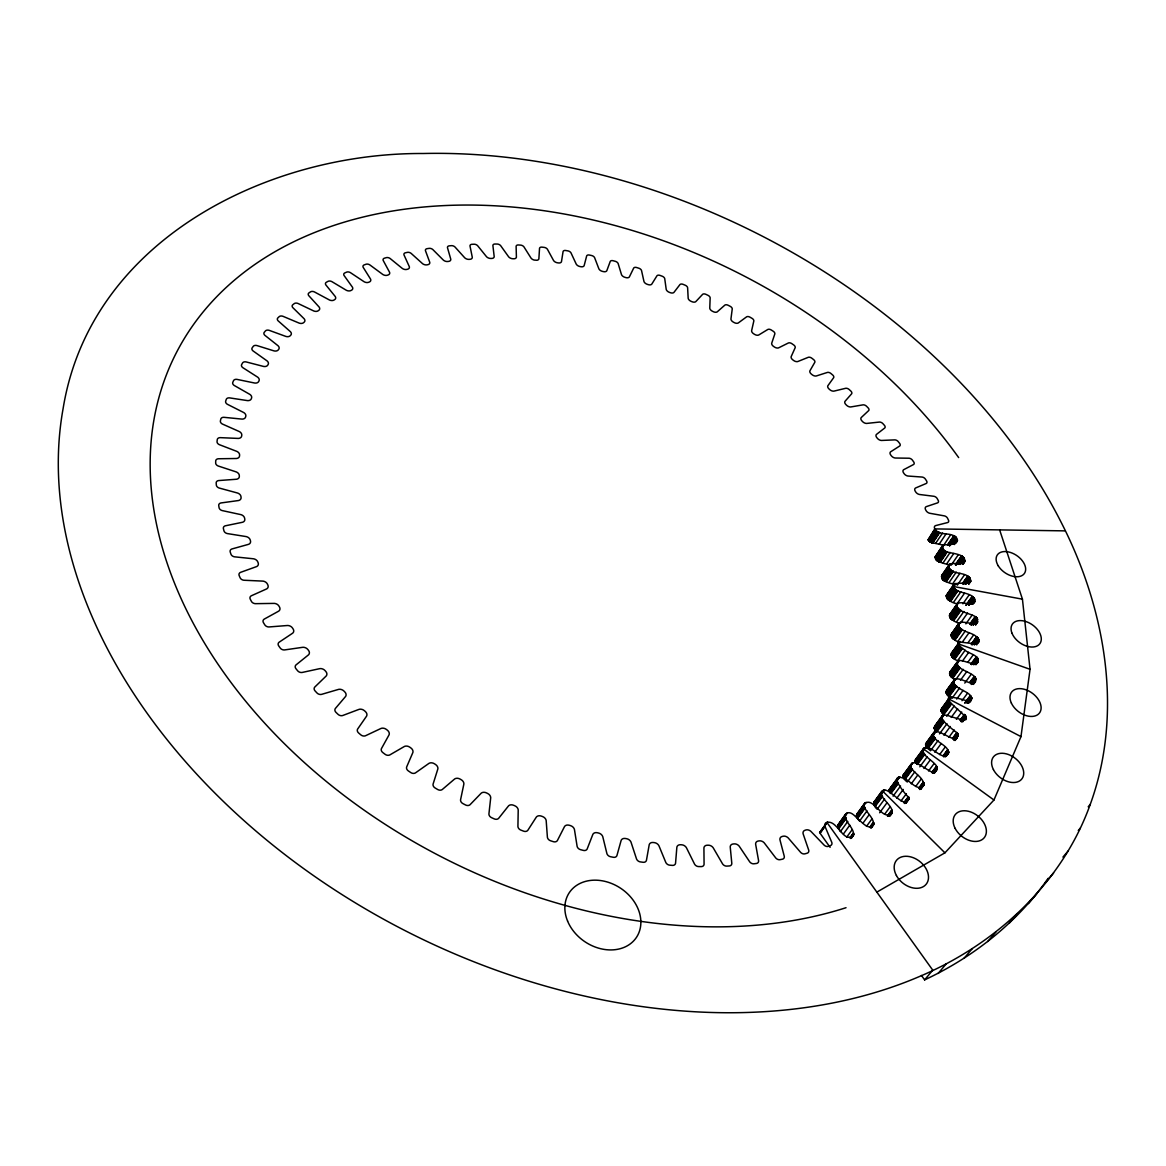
<?xml version="1.0" encoding="UTF-8"?>
<svg xmlns="http://www.w3.org/2000/svg" width="1166" height="1166" viewBox="0 0 1166 1166"><rect width="100%" height="100%" fill="white"/><g stroke="black" fill="none" stroke-linecap="round" stroke-linejoin="round"><path stroke-width="1.5" d="M953.263 651.765C948.045 653.878 954.152 660.437 957.767 660.481L965.098 650.307C968.771 653.747 980.373 655.19 977.808 662.609C972.255 665.873 964.923 660.029 958.787 660.51C951.82 669.488 973.391 671.31 975.782 678.67C975.913 691.555 956.514 671.82 953.569 681.891C955.318 690.986 976.481 691.657 970.36 701.903C907.44 681.833 1004.975 735.44 947.127 715.254C930.526 713.738 956.674 732.408 957.534 733.225C959.385 747.202 941.545 729.931 934.87 731.621C927.772 740.454 949.707 744.112 948.454 753.28C942.361 763.511 929.142 740.425 922.729 749.971C922.525 758.381 945.16 765.464 934.097 772.256C929.666 773.83 909.772 753.528 911.142 767.84C914.538 773.685 924.128 777.941 923.822 785.199C918.24 792.822 909.422 779.748 903.781 778.32C886.991 772.242 906.171 795.547 908.722 797.296C906.288 810.938 891.975 790.635 884.907 790.009C871.702 795.431 900.735 807.761 889.541 816.2M963.189 669.342L955.799 679.516C951.937 679.486 946.267 671.849 952.156 670.625M948.614 689.164C943.075 690.724 948.454 697.778 952.112 698.157L959.545 687.998M951.383 704.235L943.95 714.394L941.108 710.837L942.696 707.427M935.73 725.019L934.243 728.356L936.823 731.796L944.285 721.652M928.588 741.547L925.644 744.054L927.334 748.018L934.811 737.874M891.815 813.168C882.021 822.219 872.736 794.148 863.933 804.613C864.633 811.973 874.121 817.06 873.596 824.683C869.326 830.76 862.607 822.934 859.4 820.237C856.106 817.847 850.582 809.248 845.598 814.189C843.747 821.491 853.876 827.219 853.629 834.739C843.688 845.452 837.596 818.751 826.432 822.584A4.722 3.44 36.4 0 0 825.324 827.146L831.795 842.391A3.892 2.857 36.8 0 1 830.498 845.569L828.414 846.341A3.892 2.857 36.8 0 1 824.202 845.19L811.609 832.101A4.751 3.498 36.3 0 0 805.954 829.959L804.963 830.279A4.751 3.498 36.2 0 0 803.418 834.696L808.723 850.174A3.906 2.9 36.6 0 1 807.105 853.221L804.89 853.833A3.906 2.9 36.6 0 1 800.663 852.419L788.857 838.689A4.781 3.542 36 0 0 783.231 836.211L782.167 836.459A4.781 3.542 36 0 0 780.185 840.715L784.281 856.31A3.935 2.93 36.3 0 1 782.357 859.211L780.01 859.677A3.935 2.944 36.3 0 1 775.784 858.001L764.867 843.688A4.795 3.6 35.7 0 0 759.299 840.875L758.192 841.036A4.795 3.6 35.6 0 0 755.787 845.102L758.6 860.756A3.95 2.973 35.9 0 1 756.355 863.481L753.921 863.787A3.95 2.973 35.9 0 1 749.709 861.849L739.769 847.026A4.824 3.644 35.2 0 0 734.303 843.878L733.152 843.98A4.824 3.644 35.2 0 0 730.31 847.828L731.811 863.423A3.964 3.017 35.4 0 1 729.26 865.959L726.724 866.105A3.964 3.017 35.4 0 1 722.585 863.919L713.709 848.659A4.839 3.687 34.7 0 0 708.374 845.204L707.194 845.219A4.839 3.687 34.7 0 0 703.929 848.819L704.075 864.268A3.979 3.046 34.8 0 1 701.232 866.6L698.623 866.571A3.979 3.061 34.8 0 1 694.572 864.152L686.832 848.542A4.868 3.717 34.1 0 0 681.673 844.796L680.463 844.738A4.868 3.731 34.1 0 0 676.79 848.061L675.551 863.277A3.994 3.09 34.2 0 1 672.432 865.391L669.765 865.172A3.994 3.09 34.1 0 1 665.83 862.519L659.3 846.662A4.883 3.76 33.4 0 0 654.359 842.624L653.12 842.493A4.883 3.76 33.3 0 0 649.068 845.51L646.43 860.406A4.008 3.119 33.4 0 1 643.049 862.272L640.338 861.893A4.008 3.119 33.3 0 1 636.549 859.021L631.287 842.989A4.883 3.79 32.6 0 0 626.608 838.704L625.34 838.485A4.897 3.79 32.5 0 0 620.924 841.196L616.901 855.655A4.023 3.134 32.5 0 1 613.272 857.272L610.532 856.718A4.023 3.148 32.4 0 1 606.918 853.643L602.982 837.552A4.897 3.819 31.7 0 0 598.581 833.034L597.313 832.743A4.897 3.819 31.6 0 0 592.561 835.104L587.139 849.052A4.023 3.163 31.5 0 1 583.292 850.393L580.537 849.664A4.023 3.163 31.4 0 1 577.126 846.414L574.576 830.352A4.912 3.848 30.7 0 0 570.495 825.63L569.227 825.251A4.912 3.848 30.7 0 0 564.155 827.277L557.363 840.599A4.037 3.177 30.4 0 1 553.325 841.663L550.585 840.773A4.037 3.177 30.3 0 1 547.408 837.348L546.242 821.432A4.912 3.862 29.7 0 0 542.511 816.535L541.257 816.083A4.912 3.862 29.6 0 0 535.908 817.73L527.79 830.352A4.037 3.192 29.3 0 1 523.563 831.139L520.852 830.09A4.037 3.192 29.2 0 1 517.923 826.519L518.2 810.836A4.912 3.862 28.6 0 0 514.833 805.793L513.594 805.269A4.912 3.862 28.6 0 0 508.012 806.537L498.596 818.386A4.037 3.192 28.2 0 1 494.238 818.882L491.571 817.672A4.037 3.192 28 0 1 488.918 813.985L490.609 798.637A4.926 3.877 27.5 0 0 487.65 793.478L486.441 792.895A4.926 3.877 27.5 0 0 480.64 793.769L470 804.759A4.037 3.207 27 0 1 465.525 804.963L462.931 803.607A4.037 3.207 26.9 0 1 460.555 799.832L463.689 784.907A4.926 3.877 26.4 0 0 461.153 779.675L459.972 779.019A4.926 3.877 26.3 0 0 454.011 779.515L442.205 789.571A4.037 3.192 25.8 0 1 437.644 789.484L435.122 787.983A4.037 3.192 25.7 0 1 433.067 784.15L437.6 769.749A4.912 3.862 25.3 0 0 435.501 764.473L434.379 763.745A4.912 3.862 25.2 0 0 428.286 763.847L415.387 772.941A4.037 3.192 24.6 0 1 410.767 772.562L408.362 770.93A4.037 3.192 24.5 0 1 406.628 767.039L412.545 753.265A4.912 3.848 24.2 0 0 410.898 747.974L409.82 747.202A4.912 3.848 24.2 0 0 403.625 746.91L389.735 754.97A4.037 3.177 23.5 0 1 385.101 754.3L382.812 752.566A4.037 3.177 23.4 0 1 381.413 748.659L388.657 735.571A4.912 3.833 23.2 0 0 387.476 730.295L386.456 729.479A4.912 3.833 23.2 0 0 380.233 728.808L365.439 735.79A4.023 3.163 22.5 0 1 360.804 734.842L358.647 733.006A4.023 3.148 22.4 0 1 357.598 729.1L366.124 716.798A4.897 3.819 22.3 0 0 365.41 711.581L364.448 710.721A4.897 3.804 22.2 0 0 358.21 709.671L342.629 715.545A4.023 3.134 21.5 0 1 338.038 714.335L336.027 712.411A4.023 3.134 21.4 0 1 335.327 708.534L345.063 697.079A4.883 3.79 21.4 0 0 344.83 691.948L343.941 691.044A4.883 3.775 21.4 0 0 337.732 689.631L321.452 694.397A4.008 3.104 20.7 0 1 316.933 692.925L315.082 690.928A4.008 3.104 20.6 0 1 314.733 687.109L325.62 676.542A4.868 3.746 20.6 0 0 325.853 671.529L325.037 670.596A4.868 3.746 20.6 0 0 318.901 668.832L302.052 672.476A3.994 3.075 19.9 0 1 297.621 670.756L295.945 668.701A3.994 3.075 19.8 0 1 295.945 664.97L307.882 655.35A4.853 3.717 19.9 0 0 308.582 650.482L307.839 649.52A4.853 3.717 19.9 0 0 301.819 647.436L284.504 649.943A3.979 3.046 19.2 0 1 280.204 648.005L278.703 645.891A3.979 3.046 19.2 0 1 279.053 642.262L291.966 633.648A4.839 3.673 19.4 0 0 293.103 628.955L292.462 627.978A4.839 3.673 19.3 0 0 286.588 625.574L268.923 626.958A3.964 3.002 18.7 0 1 264.769 624.816L263.458 622.673A3.964 3.002 18.6 0 1 264.143 619.161L277.931 611.567A4.824 3.629 18.9 0 0 279.519 607.078L278.951 606.087A4.81 3.629 18.8 0 0 273.267 603.405L255.369 603.667A3.95 2.973 18.2 0 1 251.39 601.335L250.267 599.178A3.95 2.959 18.2 0 1 251.273 595.811L265.848 589.267A4.795 3.585 18.4 0 0 267.859 584.997L267.378 584.006A4.795 3.585 18.4 0 0 261.898 581.062L243.883 580.245A3.921 2.93 17.8 0 1 240.109 577.738L239.176 575.581A3.921 2.93 17.8 0 1 240.502 572.375L255.748 566.895A4.766 3.527 18.1 0 0 258.167 562.872L257.773 561.881A4.766 3.527 18.1 0 0 252.541 558.689L234.512 556.823A3.906 2.886 17.6 0 1 230.955 554.185L230.227 552.014A3.906 2.886 17.5 0 1 231.845 548.982L247.673 544.58A4.737 3.483 17.9 0 0 250.471 540.82L250.165 539.829A4.737 3.483 17.9 0 0 245.21 536.433L227.268 533.562A3.877 2.842 17.4 0 1 223.945 530.778L223.406 528.65A3.877 2.842 17.3 0 1 225.315 525.808L241.61 522.455A4.708 3.425 17.7 0 0 244.773 518.972L244.569 517.995A4.708 3.425 17.7 0 0 239.89 514.41L222.167 510.577A3.848 2.798 17.2 0 1 219.077 507.691L218.742 505.592A3.848 2.798 17.2 0 1 220.913 502.954L237.572 500.666A4.679 3.381 17.6 0 0 241.071 497.474L240.954 496.512A4.679 3.381 17.6 0 0 236.596 492.766L219.15 488.029A3.819 2.755 17.2 0 1 216.337 485.056L216.176 483.001A3.819 2.74 17.2 0 1 218.61 480.567L235.532 479.313A4.649 3.323 17.6 0 0 239.336 476.428L239.307 475.495A4.649 3.323 17.6 0 0 235.284 471.603L218.217 466.006A3.79 2.711 17.2 0 1 215.666 462.975L215.71 460.978A3.79 2.696 17.2 0 1 218.363 458.763L235.459 458.515A4.606 3.265 17.6 0 0 239.54 455.935L239.598 455.031A4.606 3.265 17.6 0 0 235.926 451.038L219.325 444.654A3.76 2.653 17.2 0 1 217.051 441.564L217.27 439.626A3.76 2.653 17.2 0 1 220.141 437.644L237.31 438.387A4.577 3.221 17.6 0 0 241.639 436.128L241.77 435.239A4.577 3.221 17.6 0 0 238.462 431.172L222.4 424.045A3.731 2.609 17.3 0 1 220.403 420.926L220.811 419.075A3.731 2.609 17.3 0 1 223.872 417.311L241.012 419.002A4.533 3.163 17.8 0 0 245.574 417.064L245.793 416.218A4.533 3.163 17.8 0 0 242.834 412.094L227.399 404.296A3.702 2.565 17.5 0 1 225.679 401.162L226.262 399.399A3.702 2.565 17.5 0 1 229.483 397.868L246.522 400.463A4.504 3.119 17.9 0 0 251.273 398.845L251.564 398.043A4.504 3.104 17.9 0 0 248.985 393.889L234.22 385.465A3.673 2.521 17.6 0 1 232.792 382.346L233.535 380.67A3.673 2.521 17.7 0 1 236.917 379.373L253.751 382.842A4.46 3.061 18.1 0 0 258.663 381.53L259.041 380.772A4.46 3.061 18.1 0 0 256.826 376.618L242.805 367.654A3.644 2.478 17.9 0 1 241.654 364.564L242.557 362.99A3.629 2.478 17.9 0 1 246.07 361.912L262.642 366.197A4.431 3.017 18.3 0 0 267.684 365.22L268.136 364.506A4.431 3.017 18.3 0 0 266.3 360.352L253.051 350.922A3.6 2.434 18.1 0 1 252.177 347.862L253.226 346.389A3.6 2.434 18.1 0 1 256.841 345.544L273.077 350.602A4.387 2.959 18.5 0 0 278.237 349.931L278.747 349.275A4.387 2.959 18.5 0 0 277.289 345.151L264.871 335.312A3.571 2.405 18.4 0 1 264.274 332.31L265.454 330.94A3.571 2.39 18.4 0 1 269.171 330.328L285 336.114A4.343 2.915 18.8 0 0 290.232 335.735L290.815 335.123A4.343 2.915 18.8 0 0 289.722 331.071L278.149 320.869A3.542 2.361 18.7 0 1 277.843 317.939L279.155 316.686A3.542 2.361 18.7 0 1 282.93 316.292L298.292 322.749A4.314 2.871 19.1 0 0 303.583 322.676L304.224 322.108A4.314 2.871 19.1 0 0 303.495 318.129L292.826 307.635A3.513 2.317 19 0 1 292.768 304.792L294.211 303.641A3.513 2.317 19 0 1 298.044 303.481L312.867 310.55A4.27 2.828 19.4 0 0 318.201 310.768L318.886 310.258A4.27 2.828 19.4 0 0 318.522 306.381L308.757 295.654A3.483 2.288 19.3 0 1 308.975 292.899L310.52 291.864A3.483 2.288 19.4 0 1 314.383 291.908L328.637 299.56A4.241 2.784 19.7 0 0 333.972 300.056L334.715 299.604A4.241 2.784 19.7 0 0 334.7 295.829L325.868 284.941A3.454 2.259 19.7 0 1 326.334 282.289L327.981 281.37A3.44 2.245 19.7 0 1 331.858 281.618L345.5 289.78A4.198 2.74 20.1 0 0 350.82 290.567L351.607 290.159A4.198 2.74 20.1 0 0 351.943 286.501L344.057 275.497A3.425 2.215 20 0 1 344.757 272.961L346.506 272.174A3.411 2.215 20.1 0 1 350.383 272.611L363.355 281.239A4.168 2.711 20.4 0 0 368.631 282.289L369.462 281.939A4.168 2.711 20.4 0 0 370.132 278.426L363.194 267.349A3.396 2.186 20.4 0 1 364.142 264.93L365.978 264.259A3.396 2.186 20.4 0 1 369.826 264.901L382.098 273.952A4.139 2.667 20.8 0 0 387.331 275.234L388.191 274.943A4.139 2.667 20.8 0 0 389.196 271.576L383.22 260.499A3.367 2.157 20.8 0 1 384.386 258.211L386.281 257.657A3.367 2.157 20.8 0 1 390.114 258.488L401.658 267.903A4.11 2.638 21.2 0 0 406.803 269.419L407.706 269.186A4.11 2.638 21.2 0 0 409.018 265.994L404.004 254.946A3.338 2.128 21.2 0 1 405.389 252.803L407.357 252.366A3.338 2.128 21.2 0 1 411.132 253.372L421.917 263.093A4.081 2.609 21.5 0 0 426.975 264.857L427.893 264.667A4.081 2.609 21.6 0 0 429.511 261.636L425.459 250.69A3.309 2.113 21.6 0 1 427.048 248.679L429.073 248.373A3.309 2.099 21.6 0 1 432.805 249.539L442.788 259.537A4.052 2.58 21.9 0 0 447.729 261.505L448.677 261.388A4.052 2.58 22 0 0 450.586 258.531L447.482 247.702A3.294 2.084 22 0 1 449.274 245.851L451.344 245.662A3.294 2.084 22 0 1 455.002 247.003L464.185 257.205A4.023 2.551 22.3 0 0 469.009 259.377L469.971 259.304A4.023 2.551 22.3 0 0 472.157 256.651L470 245.997A3.265 2.055 22.4 0 1 471.982 244.306L474.081 244.219A3.265 2.055 22.4 0 1 477.652 245.72L486.018 256.097A3.994 2.521 22.7 0 0 490.682 258.458L491.673 258.444A3.994 2.521 22.8 0 0 494.122 255.995L492.897 245.56A3.25 2.04 22.8 0 1 495.054 244.015L497.197 244.044A3.25 2.04 22.9 0 1 500.666 245.676L508.187 256.185A3.979 2.507 23.1 0 0 512.705 258.735L513.696 258.779A3.979 2.507 23.2 0 0 516.392 256.52L516.115 246.347A3.236 2.026 23.2 0 1 518.433 244.962L520.59 245.108A3.236 2.026 23.3 0 1 523.957 246.886L530.632 257.467A3.95 2.478 23.6 0 0 534.203 260.062L536.928 260.266A3.95 2.478 23.6 0 0 538.911 258.24L539.523 248.343A3.221 2.011 23.7 0 1 542.001 247.134L544.172 247.396A3.221 2.011 23.7 0 1 547.437 249.291L553.238 259.931A3.935 2.463 24 0 0 557.392 262.787L558.397 262.933A3.935 2.463 24 0 0 561.56 261.111L563.076 251.55A3.207 1.997 24.1 0 1 565.699 250.501L567.871 250.879A3.207 1.997 24.1 0 1 571.005 252.891L575.946 263.516A3.921 2.449 24.4 0 0 579.896 266.518L580.916 266.723A3.921 2.449 24.4 0 0 584.283 265.119L586.673 255.922A3.192 1.982 24.5 0 1 589.428 255.048L591.599 255.529A3.192 1.982 24.6 0 1 594.602 257.642L598.654 268.238A3.906 2.434 24.8 0 0 602.414 271.372L603.42 271.605A3.906 2.434 24.8 0 0 606.99 270.235L610.241 261.432A3.177 1.968 25 0 1 613.112 260.732L615.284 261.315A3.177 1.968 25 0 1 618.14 263.545L621.318 274.039A3.892 2.419 25.2 0 0 624.845 277.289L625.851 277.581A3.892 2.419 25.3 0 0 629.596 276.444L633.692 268.063A3.163 1.968 25.4 0 1 636.68 267.539L638.837 268.224A3.163 1.968 25.4 0 1 641.533 270.541L643.836 280.919A3.892 2.419 25.7 0 0 647.13 284.271L648.136 284.606A3.892 2.419 25.7 0 0 652.042 283.702L656.968 275.774A3.163 1.953 25.8 0 1 660.043 275.424L662.171 276.211A3.163 1.953 25.9 0 1 664.722 278.601L666.136 288.833A3.877 2.405 26.1 0 0 669.197 292.272L670.188 292.651A3.877 2.405 26.1 0 0 674.254 291.996L679.967 284.548A3.163 1.953 26.3 0 1 683.13 284.373L685.229 285.247A3.163 1.953 26.3 0 1 687.619 287.711L688.144 297.753A3.877 2.405 26.5 0 0 690.957 301.265L691.934 301.688A3.877 2.405 26.5 0 0 696.131 301.265L702.632 294.328A3.163 1.953 26.7 0 1 705.867 294.328L707.937 295.304A3.163 1.953 26.7 0 1 710.152 297.84L709.788 307.635A3.877 2.405 26.9 0 0 712.353 311.205L713.315 311.686A3.877 2.405 27 0 0 717.629 311.497L724.873 305.098A3.148 1.953 27.1 0 1 728.182 305.288L730.207 306.337A3.148 1.953 27.2 0 1 732.248 308.932L731.009 318.464A3.877 2.405 27.4 0 0 733.312 322.093L734.245 322.603A3.877 2.405 27.4 0 0 738.676 322.661L746.634 316.817A3.163 1.953 27.6 0 1 750 317.181L751.983 318.318A3.163 1.953 27.6 0 1 753.834 320.956L751.735 330.182A3.877 2.405 27.8 0 0 753.761 333.855L754.664 334.409A3.877 2.405 27.8 0 0 759.197 334.715L767.84 329.453A3.163 1.953 28 0 1 771.265 329.993L773.175 331.217A3.163 1.953 28.1 0 1 774.836 333.899L771.863 342.775A3.892 2.419 28.2 0 0 773.626 346.462L774.501 347.06A3.892 2.419 28.2 0 0 779.107 347.599L788.42 342.964A3.163 1.953 28.5 0 1 791.874 343.679L793.725 344.976A3.163 1.953 28.5 0 1 795.183 347.687L791.364 356.184A3.892 2.419 28.7 0 0 792.836 359.886L793.682 360.513A3.892 2.419 28.7 0 0 798.346 361.314L808.315 357.292A3.177 1.968 28.9 0 1 811.784 358.181L813.562 359.565A3.177 1.968 28.9 0 1 814.815 362.291L810.166 370.38A3.906 2.434 29.1 0 0 811.332 374.082L812.148 374.738A3.906 2.434 29.1 0 0 816.87 375.787L827.423 372.42A3.177 1.968 29.3 0 1 830.906 373.484L832.611 374.927A3.177 1.982 29.4 0 1 833.661 377.667L828.166 385.319A3.906 2.434 29.5 0 0 829.055 389.007L829.828 389.692A3.921 2.434 29.5 0 0 834.565 390.974L845.7 388.293A3.192 1.982 29.8 0 1 849.183 389.531L850.816 391.033A3.192 1.982 29.8 0 1 851.646 393.773L845.335 400.958A3.921 2.449 29.9 0 0 845.918 404.602L846.662 405.331A3.935 2.449 29.9 0 0 851.413 406.847L863.073 404.85A3.207 1.997 30.2 0 1 866.542 406.264L868.087 407.838A3.207 1.997 30.2 0 1 868.699 410.563L861.587 417.224A3.95 2.478 30.3 0 0 861.863 420.839L862.563 421.582A3.95 2.478 30.4 0 0 867.315 423.36L879.47 422.063A3.221 2.011 30.6 0 1 882.91 423.652L884.367 425.284A3.221 2.011 30.7 0 1 884.761 427.98L876.861 434.102A3.964 2.492 30.8 0 0 876.832 437.658L877.473 438.431A3.964 2.492 30.8 0 0 882.21 440.427L894.832 439.874A3.236 2.026 31.1 0 1 898.228 441.623L899.569 443.299A3.236 2.026 31.1 0 1 899.744 445.98L891.086 451.519A3.979 2.507 31.2 0 0 890.737 455.002L891.334 455.789A3.979 2.507 31.2 0 0 896.027 458.034L909.072 458.223A3.25 2.04 31.5 0 1 912.41 460.133L913.663 461.867A3.25 2.055 31.5 0 1 913.605 464.491L904.204 469.417A4.008 2.536 31.6 0 0 903.533 472.813L904.087 473.629A4.008 2.536 31.6 0 0 908.722 476.092L922.146 477.054A3.279 2.07 31.9 0 1 925.41 479.124L926.547 480.888A3.279 2.07 31.9 0 1 926.256 483.467L916.141 487.752A4.037 2.565 32 0 0 915.164 491.046L915.66 491.877A4.037 2.565 32 0 0 920.207 494.573L933.951 496.293A3.294 2.084 32.3 0 1 937.158 498.523L938.164 500.331A3.294 2.084 32.3 0 1 937.639 502.838L926.839 506.452A4.052 2.58 32.4 0 0 925.542 509.615L925.979 510.46A4.052 2.594 32.4 0 0 930.439 513.39L944.46 515.897A3.323 2.113 32.7 0 1 947.564 518.272L948.454 520.109A3.323 2.113 32.7 0 1 947.696 522.543L936.225 525.443A4.081 2.609 32.8 0 0 934.622 528.49C938.149 536.039 949.313 532.06 955.158 536.564C962.839 543.633 949.182 545.207 944.037 544.697C936.342 556.153 964.588 549.827 964.894 560.919C962.985 567.215 950.567 560.059 948.526 566.166C950.436 574.736 963.101 571.777 968.465 576.66C979.586 589.296 945.786 577.126 955.304 589.5C961.192 594.062 974.062 592.357 975.053 601.394C972.531 607.792 961.265 599.688 956.907 604.192C955.362 615.298 985.022 612.864 975.782 623.475C972.182 625.18 955.624 617.586 959.166 627.221C964.195 633.123 975.213 632.366 978.697 639.638C982.894 650.497 941.458 633.094 965.098 650.307M924.813 754.329L917.336 764.473L915.223 760.334L916.403 758.323L918.342 757.608M914.8 771.848L907.308 781.992C904.568 780.36 900.648 774.88 905.355 772.971M898.345 783.406L890.882 793.565L889.235 789.965L891.392 787.269M884.6 799.06L877.153 809.219C874.704 807.309 871.498 801.814 876.191 800.342M866.994 810.895L859.575 821.068C857.608 819.115 854.445 814.043 858.686 812.498M847.784 821.418L840.424 831.606L837.756 826.198L840.03 823.196M955.828 584.618C952.739 584.006 937.668 580.974 942.769 574.532M964.544 593.173L957.388 603.405C953.977 604.527 941.516 597.138 948.439 593.8M951.966 613.229C943.76 616.085 957.694 624.087 960.376 623.242L967.591 613.024M936.881 555.045C929.462 561.677 949.736 564.679 951.223 565.116L958.233 554.841M960.507 642.364C957.053 642.583 947.054 635.82 953.19 632.599M876.847 892.121L944.926 852.827L993.957 800.007L1020.979 736.62L1030.044 669.299L1022.436 599.164L999.641 529.889M1090.268 804.351C1123.733 712.324 1105.383 609.206 1061.891 523.753A554.506 390.479 27.1 0 0 423.156 153.504C266.635 152.644 90.234 240.823 63.095 408.654A554.506 390.479 27.1 0 0 328.433 885.766A554.506 390.479 27.1 0 0 918.24 977.035C995.152 944.956 1061.803 883.813 1090.268 804.351L1088.199 806.785M921.461 975.461L924.609 979.877C973.377 957.126 1017.16 922.51 1048.161 878.319M943.629 545.207L931.445 542.569L928.223 539.887L935.001 529.349M928.34 540.106L935.103 529.553M928.471 540.31L935.351 529.976M928.617 540.528L935.496 530.18M928.777 540.732L935.657 530.384M928.952 540.922L935.832 530.588M929.142 541.111L936.021 530.778M929.331 541.301L936.211 530.967M929.55 541.49L936.429 531.157M929.754 541.651L936.633 531.317M929.987 541.826L936.866 531.492M930.22 541.971L937.1 531.638M930.453 542.117L937.333 531.783M930.701 542.248L937.581 531.915M930.949 542.365L937.828 532.031M931.197 542.467L938.076 532.148M931.445 542.569L938.338 532.235M931.692 542.642L938.586 532.323M931.955 542.715L938.849 532.381M932.202 542.773L939.096 532.439M932.45 542.802L939.344 532.483M932.858 542.86L939.752 532.541M935.628 543.341L942.536 533.022M939.213 544.099L946.136 533.78M935.234 556.648L943.061 545.003M935.219 557.042L943.425 544.843M935.263 557.45L943.819 544.726M935.394 557.887L950.567 534.903M935.7 558.747L942.653 548.428M935.788 558.966L942.74 548.647M935.89 559.17L942.842 548.865M936.138 559.607L942.959 549.084M936.283 559.811L943.236 549.507M936.444 560.015L943.411 549.711M936.619 560.219L943.586 549.915M936.808 560.409L943.76 550.104M936.998 560.598L943.964 550.294M947.637 544.609L953.803 535.85M937.216 560.788L944.168 550.483M948.045 544.741L954.007 535.923M937.435 560.963L944.387 550.658M948.235 544.828L954.196 536.01M937.653 561.123L944.62 550.818M948.439 544.93L954.4 536.098M937.887 561.283L944.854 550.979M948.628 545.032L954.794 536.316M938.134 561.414L945.101 551.11M949.007 545.265L954.983 536.433M938.368 561.546L945.335 551.256M949.197 545.382L955.158 536.564M949.372 545.528L955.333 536.71M938.615 561.677L945.597 551.372M949.532 545.659L955.668 536.987M938.878 561.779L945.845 551.474M949.692 545.819L955.814 537.147M939.126 561.881L946.355 551.649M950.99 544.653L955.96 537.307M939.636 562.027L946.603 551.722M952.112 543.341L956.091 537.468M939.883 562.085L946.865 551.78M952.228 543.516L956.324 537.803M952.447 543.852L956.426 537.963M940.306 562.158L947.273 551.853M952.607 544.187L956.514 538.138M954.356 544.566L957.344 540.164M955.464 543.443L957.417 540.339M943.119 562.784L950.115 552.495M946.763 563.761L953.759 553.471M941.676 575.508L949.27 564.519M941.501 576.252L949.605 564.315M941.516 576.66L949.998 564.184M941.56 576.864L948.585 566.574M941.618 577.083L948.643 566.793M941.851 577.957L948.891 567.667M941.924 578.161L948.964 567.886M942.113 578.598L949.037 568.104M942.23 578.817L949.27 568.542M942.361 579.036L949.401 568.746M942.522 579.254L949.547 568.964M942.682 579.458L949.707 569.168M942.857 579.662L949.896 569.372M943.046 579.852L950.071 569.576M943.236 580.056L950.275 569.766M943.454 580.231L950.494 569.955M943.673 580.406L950.713 570.13M943.892 580.581L950.931 570.291M944.125 580.726L951.179 570.451M944.373 580.872L951.412 570.597M955.26 564.679L961.498 555.963M944.62 581.003L951.66 570.728M955.668 564.84L961.688 556.051M944.868 581.134L951.922 570.859M955.858 564.942L961.892 556.138M945.116 581.236L952.17 570.961M956.062 565.044L962.096 556.24M945.378 581.338L952.433 571.063M957.257 563.688L962.475 556.488M945.626 581.411L952.68 571.136M957.621 563.95L962.65 556.619M945.888 581.484L952.943 571.209M957.796 564.082L962.839 556.75M957.971 564.227L962.999 556.896M946.311 581.586L953.365 571.311M958.131 564.373L963.16 557.042M959.297 563.061L963.466 557.363M959.574 563.382L963.597 557.523M959.691 563.557L963.714 557.698M959.91 563.892L963.83 557.858M960.07 564.242L964.02 558.208M960.128 564.417L964.165 558.558M949.168 582.388L956.222 572.112M962.81 563.513L964.778 560.423M962.868 563.848L964.865 560.759M964.909 561.094L962.868 564.329L964.85 561.546M952.841 583.554L959.924 573.293M946.355 595.33L954.152 583.991M946.311 595.724L954.677 583.714M946.326 596.132L955.085 583.598M946.369 596.351L955.304 583.554M951.485 589.398L955.77 583.539M946.544 597.225L953.642 586.964M946.661 597.662L953.701 587.183M946.748 597.881L953.861 587.62M946.85 598.1L953.963 587.839M946.967 598.318L954.08 588.058M947.113 598.537L954.211 588.276M947.258 598.756L954.371 588.495M947.419 598.96L954.531 588.713M947.594 599.178L954.706 588.917M957.315 585.157L964.428 574.911M947.783 599.368L954.896 589.121M947.987 599.572L955.1 589.311M948.191 599.747L955.304 589.5M948.41 599.936L955.537 589.675M948.643 600.096L955.756 589.836M948.876 600.257L956.003 589.996M949.124 600.403L956.237 590.142M949.372 600.534L956.499 590.288M949.62 600.665L956.747 590.404M949.882 600.767L957.009 590.521M950.13 600.869L957.257 590.608M950.392 600.942L957.519 590.696M962.402 583.437L967.678 576.208M962.795 583.627L967.882 576.31M950.815 601.073L957.942 590.827M962.999 583.729L968.086 576.412M963.189 583.845L968.276 576.529M963.378 583.962L968.465 576.66M963.568 584.093L968.655 576.791M963.743 584.239L968.829 576.922M964.923 582.913L969.004 577.068M965.098 583.073L969.165 577.228M965.244 583.233L969.325 577.374M965.39 583.394L969.456 577.534M965.521 583.554L969.718 577.87M965.754 583.904L969.835 578.045M965.944 584.239L969.937 578.219M953.701 602.035L960.842 591.789M967.051 582.956L970.097 578.569M967.153 583.306L970.17 578.744M968.713 584.064L970.695 580.799M968.727 584.224L970.768 581.295M949.751 614.438L957.213 603.711M949.59 614.992L957.84 603.259M949.576 615.4L958.233 603.114M949.59 615.619L956.761 605.373M953.773 610.314L956.849 605.926M949.736 616.697L956.878 606.233M949.794 616.916L956.965 606.684M949.867 617.135L957.038 606.903M950.057 617.586L957.126 607.122M950.173 617.82L957.344 607.573M950.305 618.038L957.49 607.792M950.465 618.257L957.636 608.011M950.625 618.461L957.796 608.229M950.8 618.68L957.986 608.433M950.99 618.884L958.175 608.637M951.194 619.073L958.379 608.841M951.398 619.263L958.583 609.031M951.631 619.438L958.816 609.206M951.85 619.612L959.035 609.381M962.912 603.799L969.063 595.039M952.097 619.773L959.283 609.541M952.331 619.918L959.531 609.687M952.593 620.05L959.778 609.818M952.841 620.181L960.026 609.949M953.103 620.283L960.288 610.051M953.351 620.385L960.551 610.153M953.788 620.531L960.988 610.299M965.944 605.183L972.123 596.424M966.148 605.271L972.517 596.628M967.576 604.032L972.721 596.744M967.765 604.163L972.91 596.861M967.955 604.294L973.085 597.007M968.13 604.44L973.275 597.138M968.305 604.586L973.61 597.444M956.674 621.653L963.888 611.436M968.611 604.892L973.756 597.604M968.757 605.067L973.902 597.764M968.888 605.227L974.047 597.939M970.054 603.944L974.28 598.289M971.293 602.837L974.382 598.464M971.453 603.186L974.47 598.639M971.57 603.536L974.616 598.989M971.613 603.711L974.703 599.339M951.354 633.983L959.108 622.95M951.252 634.566L959.414 622.717M951.252 634.785L959.982 622.469M972.969 604.134L975.024 601.219M955.041 629.713L960.42 622.382M951.296 635.645L958.525 625.413M951.354 636.082L958.539 625.632M951.471 636.534L958.641 626.084M951.558 636.753L958.802 626.536M951.66 636.986L958.904 626.769M951.777 637.204L959.02 626.987M951.922 637.438L959.166 627.221M952.068 637.656L959.312 627.439M952.228 637.875L959.472 627.658M952.418 638.079L959.662 627.862M952.607 638.283L959.851 628.066M952.811 638.487L960.055 628.27M953.016 638.677L960.274 628.459M953.249 638.851L960.493 628.649M953.482 639.026L960.726 628.809M953.715 639.187L960.973 628.97M953.963 639.347L961.221 629.13M954.211 639.478L961.469 629.261M954.473 639.609L961.731 629.392M965.885 623.883L972.094 615.138M954.735 639.711L961.979 629.509M955.158 639.886L962.416 629.684M830.119 847.347L819.625 832.611L826.898 822.394L932.756 970.156L924.609 979.877M819.625 832.611L827.598 822.117M820.572 832.262L824.726 826.417M820.835 832.218L824.989 826.373M969.952 623.97L975.14 616.697M958.044 641.169L965.317 630.966M970.156 624.087L975.344 616.799M970.345 624.204L975.534 616.916M970.535 624.32L975.723 617.047M970.724 624.451L975.913 617.178M970.899 624.597L976.263 617.47M971.234 624.903L976.438 617.63M951.412 653.164L959.37 642.029M971.395 625.063L976.583 617.791M951.31 653.762L959.91 641.723M972.575 623.781L976.729 617.951M952.826 651.867L960.332 641.606M972.706 623.941L976.875 618.126M951.267 654.622L960.551 641.562M972.838 624.116L977.108 618.476M951.296 655.059L958.554 644.623M973.056 624.48L977.21 618.65M951.383 655.511L958.612 645.075M973.216 624.845L977.297 618.84M951.456 655.729L958.743 645.527M973.289 625.02L977.443 619.19M951.543 655.962L958.831 645.76M974.426 624.087L977.531 619.554M951.645 656.196L958.933 645.993M951.762 656.429L959.064 646.226M951.893 656.647L959.195 646.445M962.766 641.504L969.019 632.759M952.054 656.881L959.356 646.678M952.214 657.099L959.516 646.897M975.665 624.67L977.735 621.595M952.403 657.303L959.691 647.101M975.636 625.005L977.735 621.93M952.593 657.522L959.895 647.319M952.797 657.711L960.099 647.524M953.001 657.915L960.318 647.713M953.234 658.09L960.536 647.902M953.467 658.265L960.769 648.063M953.715 658.426L961.017 648.238M953.963 658.586L961.265 648.383M954.211 658.717L961.527 648.529M954.473 658.848L961.775 648.646M954.896 659.038L962.212 648.85M968.261 642.393L973.493 635.12M838.135 824.581L845.744 813.999M837.8 825.455L846.283 813.547M837.742 825.951L846.487 813.431M837.756 826.198L847.361 812.993M837.771 826.461L845.117 816.258M837.873 826.986L845.161 816.521M837.96 827.248L845.306 817.06M838.062 827.525L845.408 817.322M949.751 672.286L958.16 660.728M838.179 827.787L845.525 817.585M949.707 672.49L958.569 660.568M949.576 673.525L958.787 660.51M838.325 828.049L845.656 817.847M949.576 673.744L959.239 660.452M838.471 828.297L845.816 818.109M949.634 674.196L956.936 663.789M971.263 644.113L976.496 636.84M949.692 674.429L957.024 664.241M971.453 644.23L976.7 636.957M838.748 828.72L846.093 818.532M949.838 674.895L957.097 664.474M971.657 644.361L976.889 637.088M949.955 675.129L957.301 664.941M971.832 644.492L977.079 637.234M972.021 644.638L977.254 637.379M950.071 675.362L957.417 665.174M972.196 644.783L977.429 637.525M950.203 675.595L957.548 665.407M973.406 643.501L977.589 637.685M950.363 675.814L957.709 665.64M973.566 643.661L977.749 637.846M950.523 676.047L957.884 665.859M973.712 643.821L977.895 638.021M950.713 676.265L958.058 666.077M973.843 643.996L978.041 638.196M950.902 676.469L958.248 666.282M973.974 644.171L978.274 638.545M951.106 676.674L958.467 666.486M974.178 644.536L978.376 638.72M962.475 661.02L968.771 652.304M974.353 644.9L978.463 638.91M951.325 676.863L958.685 666.69M975.461 643.632L978.609 639.274M951.543 677.052L958.904 666.865M975.578 644.171L978.668 639.449M951.791 677.227L959.137 667.054M975.578 644.346L978.726 639.988M952.024 677.388L959.385 667.214M952.272 677.548L959.633 667.36M952.535 677.694L959.895 667.506M976.642 644.9L978.755 641.839M952.957 677.912L960.318 667.724M856.675 814.334L864.866 803.068M946.646 690.272L954.56 679.486M856.514 815.034L865.055 802.937M946.428 690.84L954.91 679.268M856.5 815.282L866.061 802.31M946.238 691.657L955.318 679.108M856.544 815.792L863.904 805.342M946.18 692.079L955.756 679.006M967.911 662.171L973.187 654.913M843.47 833.923L849.795 825.193M856.587 816.054L863.977 805.866M946.209 692.517L953.569 682.125M856.646 816.317L864.035 806.129M946.296 692.983L953.613 682.576M856.733 816.579L864.123 806.391M946.355 693.216L953.744 683.043M856.835 816.841L864.225 806.653M946.442 693.464L953.832 683.291M856.952 817.104L864.341 806.916M946.559 693.697L953.948 683.524M857.083 817.351L864.487 807.178M946.675 693.93L954.065 683.757M857.243 817.614L864.633 807.426M946.821 694.164L954.211 683.99M857.418 817.862L864.808 807.674M946.967 694.397L954.356 684.223M947.142 694.615L954.531 684.442M857.71 818.27L865.114 808.096M947.317 694.834L954.706 684.675M947.506 695.053L954.91 684.879M947.725 695.257L955.114 685.083M947.929 695.461L955.333 685.287M948.162 695.65L955.566 685.477M970.87 664.037L976.336 656.924M971.249 664.314L976.525 657.056M948.395 695.825L955.799 685.652M971.424 664.46L976.714 657.201M948.643 695.985L956.047 685.827M971.599 664.605L976.889 657.362M948.891 696.146L956.295 685.972M960.463 680.259L966.803 671.543M972.823 663.323L977.05 657.522M972.983 663.483L977.21 657.682M846.735 837.115L852.025 829.857M949.313 696.394L956.718 686.22M973.129 663.658L977.356 657.857M973.26 663.833L977.487 658.032M973.391 664.008L977.618 658.207M973.508 664.197L977.735 658.396M941.443 708.724L949.561 697.574M973.61 664.372L977.837 658.571M941.181 709.526L950.115 697.253M973.77 664.751L977.924 658.761M874.034 802.004L881.729 791.466M941.064 710.152L948.541 699.556M974.951 663.673L978.07 659.14M873.728 802.849L882.05 791.16M941.064 710.371L950.786 697.079M975.009 664.022L978.157 659.504M873.684 803.33L883.172 790.344M941.108 710.837L951.019 697.049M975.009 664.372L978.187 659.854M873.698 803.578L883.391 790.257M941.166 711.071L948.585 700.912M873.713 803.84L881.146 793.667M881.496 793.069L883.857 790.096M941.239 711.318L948.658 701.145M873.83 804.351L881.19 793.929M881.992 792.953L884.105 790.052M941.428 711.799L948.745 701.393M873.917 804.613L881.336 794.44M882.239 792.924L884.63 790.009M941.545 712.032L948.978 701.874M975.927 664.751L978.041 661.851M850.203 837.421L853.381 833.063M874.019 804.875L881.452 794.702M941.691 712.266L949.109 702.107M850.291 837.625L853.468 833.282M874.136 805.138L881.569 794.964M941.851 712.499L949.27 702.34M850.408 838.062L853.527 833.486M874.281 805.385L881.715 795.227M942.011 712.732L949.445 702.573M850.451 838.267L853.629 833.923M850.466 838.485L853.643 834.127M874.427 805.633L881.86 795.474M942.201 712.951L949.62 702.792M851.53 837.436L853.643 834.535M874.602 805.881L882.035 795.722M942.39 713.169L949.824 703.011M851.472 837.829L853.629 834.739M851.253 838.369L853.527 835.118M874.792 806.129L882.225 795.955M942.594 713.373L950.028 703.215M964.778 683.087L971.147 674.385M942.813 713.577L950.246 703.419M862.884 823.283L869.253 814.568M875.112 806.522L882.545 796.349M943.046 713.767L950.479 703.608M943.279 713.956L950.727 703.798M934.738 726.054L942.653 715.224M934.316 727.016L943.177 714.86M943.527 714.117L950.975 703.958M934.199 727.657L942.522 716.143M889.367 789.295L897.412 778.203M934.214 728.123L944.052 714.598M889.264 789.732L898.432 777.328M934.243 728.356L941.691 718.198M942.172 717.469L944.285 714.569M889.221 790.213L898.84 777.11M934.301 728.604L941.734 718.445M889.264 790.708L899.307 776.964M934.36 728.837L941.807 718.679M889.308 790.956L899.54 776.92M934.564 729.333L941.895 718.926M956.703 699.09L963.087 690.389M889.381 791.218L899.802 776.891M934.68 729.566L942.128 719.407M889.454 791.466L896.916 781.307M934.826 729.814L942.274 719.655M889.571 791.729L897.018 781.57M934.972 730.047L942.42 719.888M969.791 682.227L974.222 676.572M889.687 791.976L897.135 781.818M970.156 682.518L974.412 676.717M889.818 792.239L897.281 782.08M926.3 742.727L933.995 732.233M935.147 730.28L942.594 720.122M970.331 682.664L974.587 676.878M889.979 792.486L897.441 782.328M925.644 744.054L934.666 731.709M935.321 730.499L942.784 720.355M970.506 682.824L974.761 677.038M890.154 792.72L897.601 782.575M903.3 774.88L911.112 764.182M925.571 744.506L935.088 731.534M935.526 730.718L942.973 720.573M970.666 682.999L974.907 677.213M890.328 792.967L897.791 782.809M903.096 775.521L912.191 763.103M925.585 744.972L935.321 731.476M935.73 730.936L943.192 720.777M970.812 683.174L975.067 677.373M903.067 775.988L912.584 762.885M925.615 745.205L935.802 731.403M935.948 731.14L943.411 720.982M946.69 716.303L954.138 706.159M970.943 683.349L975.199 677.563M890.533 793.186L897.995 783.042M903.082 776.235L912.818 762.812M915.499 759.518L923.866 748.164M925.673 745.453L933.135 735.294M933.922 734.288L943.644 721.171M971.074 683.538L975.446 677.927M866.484 826.373L871.804 819.13M903.154 776.731L911.156 765.596M915.223 760.334L924.405 747.785M925.731 745.701L933.194 735.542M971.293 683.903L975.548 678.116M903.227 776.993L911.404 765.566M915.193 760.8L924.827 747.61M925.935 746.196L933.296 735.79M936.429 731.505L943.892 721.36M971.453 684.282L975.636 678.306M903.315 777.241L910.777 767.082M915.208 761.034L925.061 747.552M926.052 746.429L933.514 736.285M971.511 684.471L975.782 678.67M903.417 777.489L910.879 767.345M915.237 761.281L925.542 747.479M926.198 746.677L933.66 736.533M972.663 683.393L975.825 678.86M903.533 777.751L911.01 767.592M915.354 761.777L922.758 751.385M972.692 683.742L975.884 679.224M903.679 777.999L911.142 767.84M915.441 762.025L922.918 751.881M926.343 746.925L933.82 736.766M972.663 684.092L975.884 679.574M903.839 778.247L911.302 768.088M915.543 762.287L923.02 752.128M926.518 747.158L933.981 736.999M904 778.48L911.477 768.336M915.674 762.535L923.137 752.376M926.708 747.377L934.17 737.233M915.806 762.783L923.283 752.624M926.897 747.61L934.374 737.451M973.435 684.427L975.563 681.542M904.189 778.713L911.666 768.569M915.966 763.016L923.443 752.872M927.101 747.814L934.578 737.67M879.63 812.76L887.093 802.616M904.393 778.946L911.856 768.788M916.126 763.249L923.603 753.105M961.994 700.708L967.328 693.479M904.597 779.165L912.074 769.021M916.316 763.482L923.793 753.338M935.045 738.078L927.568 748.222L930.526 750.744L938.018 740.599M870.186 826.621L873.392 822.263M904.962 779.515L912.439 769.371M916.52 763.715L923.997 753.571M870.288 826.825L873.494 822.482M893.083 796.159L900.56 786.015M916.724 763.934L924.201 753.775M927.961 748.528L935.438 738.384M870.448 827.248L873.582 822.7M916.957 764.138L924.434 753.994M951.194 717.44L957.607 708.753M870.506 827.466L873.698 823.123M939.49 733.866L946.967 723.722M870.565 827.875L873.742 823.327M871.643 826.84L873.786 823.75M871.454 827.583L873.757 824.143M871.279 827.904L873.509 824.858M964.807 702.894L970.141 695.665M964.982 703.054L970.506 695.971M966.395 701.932L970.68 696.146M966.556 702.092L970.841 696.306M966.701 702.267L970.987 696.496M966.847 702.457L971.118 696.67M966.978 702.632L971.249 696.86M884.586 814.291L889.95 807.047M896.829 798.127L903.271 789.44M919.799 766.82L927.291 756.676M967.08 702.821L971.467 697.224M967.284 703.2L971.555 697.428M943.892 735.192L950.319 726.505M968.494 702.136L971.642 697.618M968.567 702.515L971.744 697.997M956.368 719.291L961.717 712.047M968.596 702.879L971.803 698.361M968.567 703.229L971.803 698.726M887.457 815.894L891.757 810.108M911.258 783.814L917.7 775.128M934.797 752.23L941.239 743.558M887.574 816.098L891.859 810.312M887.676 816.317L891.961 810.53M888.9 815.282L892.121 810.953M888.958 815.5L892.179 811.157M923.924 768.481L930.366 759.809M889.031 815.908L892.223 811.361M960.143 720.18L964.442 714.394M889.031 816.302L892.252 811.769M960.332 720.34L964.617 714.554M889.41 816.331L892.238 812.163M960.493 720.501L964.792 714.729M901.012 800.955L906.39 793.725M960.653 720.675L964.952 714.904M960.799 720.85L965.098 715.079M948.92 737.262L954.298 730.033M960.944 721.04L965.244 715.268M961.061 721.229L965.477 715.633M961.28 721.608L965.579 715.837M961.382 721.798L965.681 716.026M962.591 720.748L965.754 716.216M962.664 721.127L965.871 716.609M962.693 721.492L965.914 716.988M962.664 721.841L965.914 717.338M915.689 786.467L921.067 779.238M939.65 754.519L945.043 747.289M904.073 802.47L908.387 796.684M904.204 802.674L908.518 796.888M904.32 802.878L908.722 797.296M952.593 738.297L956.907 732.51M904.51 803.287L908.81 797.5M928.573 770.959L933.966 763.73M952.768 738.457L957.082 732.685M904.583 803.491L908.882 797.719M952.928 738.632L957.242 732.86M905.749 802.456L908.941 797.923M953.074 738.821L957.388 733.05M905.793 802.864L909.014 798.331M953.22 739.011L957.65 733.414M905.778 803.257L909.028 798.725M954.531 737.947L957.767 733.618M905.749 803.432L908.984 799.104M954.633 738.136L957.869 733.808M954.808 738.53L957.956 733.997M954.867 738.719L958.102 734.391M953.832 740.366L958.146 734.595M954.969 739.492L958.204 734.974M918.925 787.881L923.253 782.109M943.207 755.685L947.521 749.913M954.837 740.177L958.19 735.338M919.07 788.085L923.385 782.299M943.367 755.86L947.681 750.088M954.779 740.337L958.015 736.008M919.202 788.274L923.632 782.707M943.513 756.049L947.841 750.277M955.041 740.527L957.199 737.641M919.406 788.682L923.734 782.911M943.658 756.238L947.973 750.467M919.493 788.886L923.822 783.115M931.984 772.256L936.298 766.485M943.79 756.428L948.104 750.656M919.624 789.295L923.895 783.319M932.13 772.446L936.458 766.674M943.892 756.632L948.22 750.86M919.668 789.499L923.997 783.727M932.275 772.635L936.59 766.864M943.994 756.821L948.322 751.05M920.805 788.449L924.026 783.931M932.392 772.825L936.721 767.053M945.247 755.772L948.483 751.443M920.79 788.828L924.04 784.31M932.508 773.029L936.837 767.257M945.305 755.976L948.556 751.647M920.761 789.018L923.997 784.689M933.689 771.79L936.939 767.461M945.349 756.18L948.599 751.851M920.644 789.367L923.953 784.864M933.777 771.979L937.027 767.651M945.407 756.559L948.628 752.041M933.864 772.183L937.1 767.855M945.407 756.749L948.658 752.42M933.966 772.592L937.158 768.059M946.194 756.311L948.614 752.784M934.01 772.985L937.245 768.452M934.01 773.175L937.26 768.846M934.695 772.883L937.216 769.21M938.134 973.45L946.311 963.728M964.034 958.321L972.284 948.614M1078.273 830.527L1080.357 828.093M987.748 941.545L996.026 931.853M1062.926 857.097L1068.129 851.02M1009.202 923.253L1017.524 913.561M1045.261 882.706L1053.598 872.999M1028.383 903.592L1036.72 893.899M1065.228 530.88L934.811 528.912L928.121 539.683M953.555 586.527L1022.436 599.164M958.583 643.982L1030.044 669.299M948.73 698.959L1020.979 736.62M923.341 748.834L993.957 800.007M882.414 790.883L944.926 852.827M846.035 907.702A467.012 327.486 27.1 0 1 228.755 679.443A467.012 327.486 27.1 0 1 343.066 222.517A467.012 327.486 27.1 0 1 958.656 457.582M567.58 921.053A40.329 32.152 33.7 0 0 632.73 941.807A40.329 32.152 33.7 0 0 608.244 882.283A40.329 32.152 33.7 0 0 567.58 921.053M998.285 565.874A16.397 10.407 34.2 0 0 1023.865 574.124A16.397 10.407 34.2 0 0 1010.514 552.48A16.397 10.407 34.2 0 0 998.285 565.874M1011.986 633.211A16.892 10.931 35.5 0 0 1037.857 645.556A16.892 10.931 35.5 0 0 1028.689 622.659A16.892 10.931 35.5 0 0 1011.986 633.211M1011.345 703.025A17.432 11.529 36.7 0 0 1038.192 714.335A17.432 11.529 36.7 0 0 1027.129 690.243A17.432 11.529 36.7 0 0 1011.345 703.025M993.417 769.589A17.986 12.214 37.7 0 0 1021.227 779.646A17.986 12.214 37.7 0 0 1008.313 754.46A17.986 12.214 37.7 0 0 993.417 769.589M955.143 828.385A18.539 12.957 38.4 0 0 983.9 838.106A18.539 12.957 38.4 0 0 970.301 811.813A18.539 12.957 38.4 0 0 955.143 828.385M896.406 875.506A19.05 13.73 38.7 0 0 926.139 884.28A19.05 13.73 38.7 0 0 911.448 857.083A19.05 13.73 38.7 0 0 896.406 875.506"/></g></svg>
